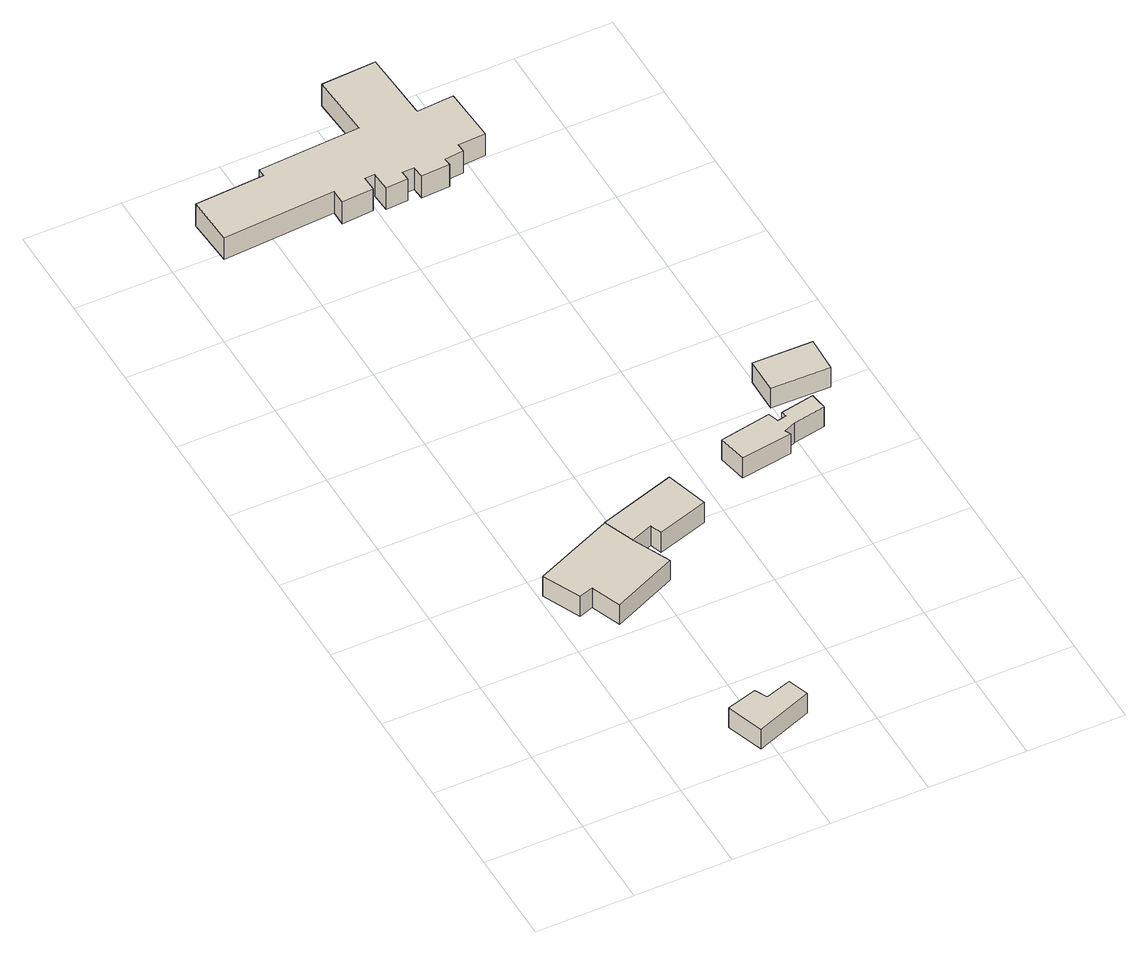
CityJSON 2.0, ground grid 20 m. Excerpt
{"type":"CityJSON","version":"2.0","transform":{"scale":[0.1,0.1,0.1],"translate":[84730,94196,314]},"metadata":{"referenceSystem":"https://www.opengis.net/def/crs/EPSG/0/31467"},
"CityObjects":{
"building1":{"type":"Building","geometry":[{"type":"Solid","lod":"1","boundaries":[[[[0,1,2,3,4,5]],[[4,6,7,5]],[[3,8,6,4]],[[2,9,8,3]],[[1,10,9,2]],[[0,11,10,1]],[[5,7,11,0]],[[6,8,9,10,11,7]]]]}]},
"building2":{"type":"Building","geometry":[{"type":"Solid","lod":"1","boundaries":[[[[12,13,14,15,16,17,18]],[[17,19,20,18]],[[16,21,19,17]],[[15,22,21,16]],[[14,23,22,15]],[[13,24,23,14]],[[12,25,24,13]],[[18,20,25,12]],[[19,21,22,23,24,25,20]]]]}]},
"building3":{"type":"Building","geometry":[{"type":"Solid","lod":"1","boundaries":[[[[26,27,28,29,30,31]],[[30,32,33,31]],[[29,34,32,30]],[[28,35,34,29]],[[27,36,35,28]],[[26,37,36,27]],[[31,33,37,26]],[[32,34,35,36,37,33]]]]}]},
"building4":{"type":"Building","geometry":[{"type":"Solid","lod":"1","boundaries":[[[[38,39,40,41,42,43,44,45,46,47,48,49,50,51,52,53,54,55,56,57,58,59,60,61]],[[60,62,63,61]],[[59,64,62,60]],[[58,65,64,59]],[[57,66,65,58]],[[56,67,66,57]],[[55,68,67,56]],[[54,69,68,55]],[[53,70,69,54]],[[52,71,70,53]],[[51,72,71,52]],[[50,73,72,51]],[[49,74,73,50]],[[48,75,74,49]],[[47,76,75,48]],[[46,77,76,47]],[[45,78,77,46]],[[44,79,78,45]],[[43,80,79,44]],[[42,81,80,43]],[[41,82,81,42]],[[40,83,82,41]],[[39,84,83,40]],[[38,85,84,39]],[[61,63,85,38]],[[62,64,65,66,67,68,69,70,71,72,73,74,75,76,77,78,79,80,81,82,83,84,85,63]]]]}]},
"building5":{"type":"Building","geometry":[{"type":"Solid","lod":"1","boundaries":[[[[86,87,88,89,90,91,92,93,94,95,96]],[[95,97,98,96]],[[94,99,97,95]],[[93,100,99,94]],[[92,101,100,93]],[[91,102,101,92]],[[90,103,102,91]],[[89,104,103,90]],[[88,105,104,89]],[[87,106,105,88]],[[86,107,106,87]],[[96,98,107,86]],[[97,99,100,101,102,103,104,105,106,107,98]]]]}]},
"building6":{"type":"Building","geometry":[{"type":"Solid","lod":"1","boundaries":[[[[108,109,110,111]],[[110,112,113,111]],[[109,114,112,110]],[[108,115,114,109]],[[111,113,115,108]],[[112,114,115,113]]]]}]}
},
"vertices":[
[415,74,74],[402,99,74],[340,81,74],[367,5,74],[483,48,74],[468,91,74],[483,48,24],[468,91,24],[367,5,24],[340,81,24],[402,99,24],[415,74,24],
[397,562,50],[372,626,50],[209,556,50],[245,479,50],[275,489,50],[299,427,50],[432,486,50],[299,427,0],[432,486,0],[275,489,0],[245,479,0],[209,556,0],[372,626,0],[397,562,0],
[529,675,51],[372,626,51],[397,562,51],[442,580,51],[450,556,51],[555,588,51],[450,556,1],[555,588,1],[442,580,1],[397,562,1],[372,626,1],[529,675,1],
[8,1525,236],[14,1424,236],[245,1438,236],[245,1407,236],[310,1412,236],[309,1442,236],[330,1443,236],[332,1403,236],[377,1405,236],[376,1424,236],[401,1425,236],[403,1400,236],[461,1403,236],[460,1419,236],[499,1422,236],[498,1440,236],[555,1443,236],[548,1556,236],[472,1551,236],[464,1698,236],[352,1692,236],[360,1562,236],[150,1550,236],[151,1533,236],[150,1550,181],[151,1533,181],[360,1562,181],[352,1692,181],[464,1698,181],[472,1551,181],[548,1556,181],[555,1443,181],[498,1440,181],[499,1422,181],[460,1419,181],[461,1403,181],[403,1400,181],[401,1425,181],[376,1424,181],[377,1405,181],[332,1403,181],[330,1443,181],[309,1442,181],[310,1412,181],[245,1407,181],[245,1438,181],[14,1424,181],[8,1525,181],
[789,685,61],[855,697,61],[850,732,61],[780,719,61],[784,708,61],[765,704,61],[758,726,61],[652,707,61],[664,648,61],[770,663,61],[764,674,61],[770,663,11],[764,674,11],[664,648,11],[652,707,11],[758,726,11],[765,704,11],[784,708,11],[780,719,11],[850,732,11],[855,697,11],[789,685,11],
[785,842,77],[784,769,77],[905,767,77],[907,840,77],[905,767,27],[907,840,27],[784,769,27],[785,842,27]
]}
